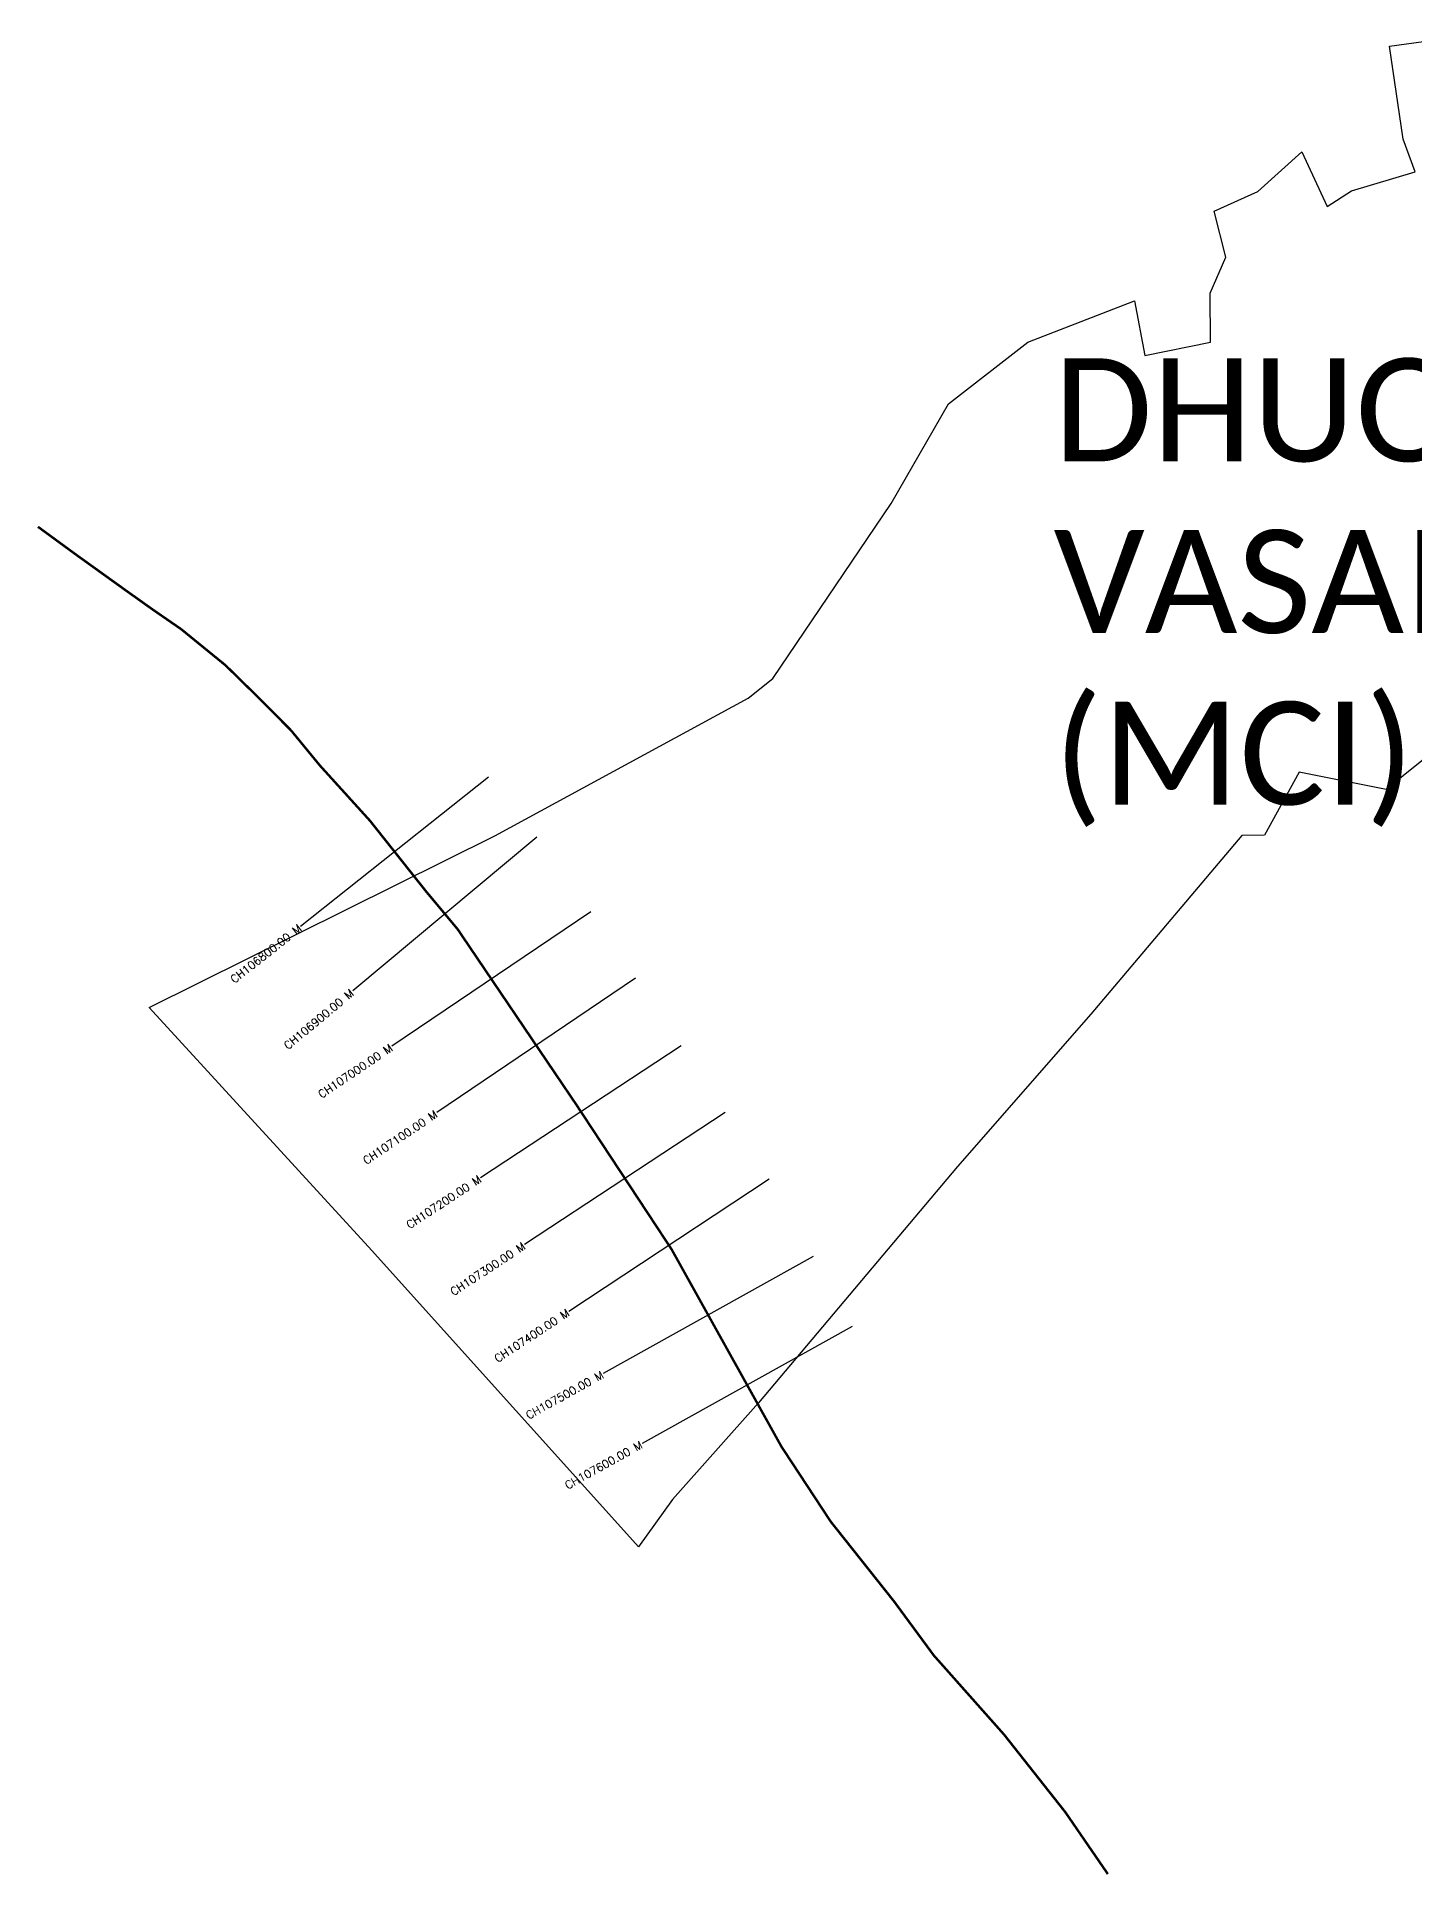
# Model space of a CAD drawing. Header units: metres. Extents: x 267372 to 270881, y 2138825 to 2141968.
# Drawn here: x 267372 to 269093, y 2138825 to 2141122 of the extents above; entities that cross this region are included whole.
import ezdxf
from ezdxf.enums import TextEntityAlignment as Align

# ---------------------------------------------------------------- set-up
doc = ezdxf.new("R2010")
doc.units = ezdxf.units.M
for name, color, linetype in [('CS', 134, 'Continuous'), ('CSMark', 6, 'Continuous'), ('NATURALLY PROTECTED', 3, 'Continuous'), ('village', 3, 'Continuous'), ('VILLAGE NAME', 250, 'Continuous')]:
    doc.layers.add(name, color=color, linetype=linetype)
doc.styles.get("Standard").update_dxf_attribs({"font": 'simplex.shx'})

msp = doc.modelspace()

# ---------------------------------------------------------------- linework, layer by layer
at = {"layer": 'CS'}
for p, q in [((267936.6, 2140196.7), (267701.5, 2140010.3)), ((267997, 2140121.9), (267766.8, 2139929.6)), ((268064.2, 2140028.5), (267815.7, 2139860.4)), ((268120.2, 2139945.7), (267871.7, 2139777.6)), ((268177.2, 2139861.2), (267926.6, 2139696.2)), ((268232.2, 2139777.7), (267981.6, 2139612.7)), ((268287.2, 2139694.2), (268036.7, 2139529.2)), ((268342, 2139597.6), (268079.9, 2139451.6)), ((268390.7, 2139510.2), (268128.6, 2139364.2))]:
    msp.add_line(p, q, dxfattribs=at)
at = {"layer": 'NATURALLY PROTECTED', "color": 2, "const_width": 3, "flags": 128}
msp.add_lwpolyline([(267373.5, 2140509.5), (267421.2, 2140474.6), (267483.7, 2140429.7), (267516.6, 2140406.3), (267552.4, 2140381.6), (267607.9, 2140336.4), (267649.2, 2140295.9), (267689.9, 2140254.9), (267725.7, 2140211.3), (267788.2, 2140142.4), (267858.3, 2140054.1), (267897.8, 2140006.8), (268046, 2139787.7), (268165.1, 2139606.9), (268302.5, 2139360.2), (268364, 2139266.6), (268443.2, 2139166.8), (268492.8, 2139099.4), (268580.5, 2139000.6), (268657.1, 2138903.6), (268710.3, 2138826.2)], dxfattribs=at)
at = {"layer": 'village', "color": 3}
msp.add_polyline3d([(269123.7, 2140234, 0), (269057.9, 2140181.2, 0), (268949.3, 2140203, 0), (268906.2, 2140124.1, 0), (268877.8, 2140124, 0), (268689.1, 2139900.6, 0), (268522.5, 2139710.4, 0), (268273.7, 2139415, 0), (268166.4, 2139294.2, 0), (268123.8, 2139235, 0), (267790.5, 2139605.2, 0), (267512.5, 2139909.1, 0), (267944.2, 2140123.5, 0), (268260.7, 2140295.2, 0), (268291.7, 2140320.1, 0), (268439.5, 2140538.5, 0), (268511.2, 2140663.3, 0), (268610.5, 2140740, 0), (268743.8, 2140791.9, 0), (268756.5, 2140723.4, 0), (268838.6, 2140740.3, 0), (268838.2, 2140801.4, 0), (268857.8, 2140846.5, 0), (268843.3, 2140903.9, 0), (268897.7, 2140928.3, 0), (268952.9, 2140977.9, 0), (268984.5, 2140909.5, 0), (269014.7, 2140929.4, 0), (269094.2, 2140953.1, 0), (269079.3, 2140994, 0), (269062.2, 2141109.9, 0), (269147.4, 2141121.8, 0)], dxfattribs=at)

# ---------------------------------------------------------------- texts
at = {"layer": 'CSMark'}
for s, rotation, p in [('CH106800.00 M', 38.4221, (267700.8, 2140009.7)), ('CH106900.00 M', 39.8773, (267766, 2139929)), ('CH107000.00 M', 34.0791, (267814.9, 2139859.8)), ('CH107100.00 M', 34.0791, (267870.9, 2139777)), ('CH107200.00 M', 33.3708, (267925.8, 2139695.7)), ('CH107300.00 M', 33.3708, (267980.8, 2139612.1)), ('CH107400.00 M', 33.3708, (268035.8, 2139528.6)), ('CH107500.00 M', 29.1204, (268079, 2139451.1)), ('CH107600.00 M', 29.1204, (268127.7, 2139363.7))]:
    msp.add_text(s, height=10, rotation=rotation, dxfattribs=at).set_placement(p, align=Align.MIDDLE_RIGHT)
at = {"layer": 'VILLAGE NAME', "insert": (268642.6, 2140719.9), "char_height": 128.647, "attachment_point": 1}
msp.add_mtext_dynamic_manual_height_columns('{\\fCalibri|b0|i0|c0|p34;DHUOLI VASAI (MCI)}', width=737.615, gutter_width=643.2, heights=[0], dxfattribs=at)

doc.saveas('drawing.dxf')
